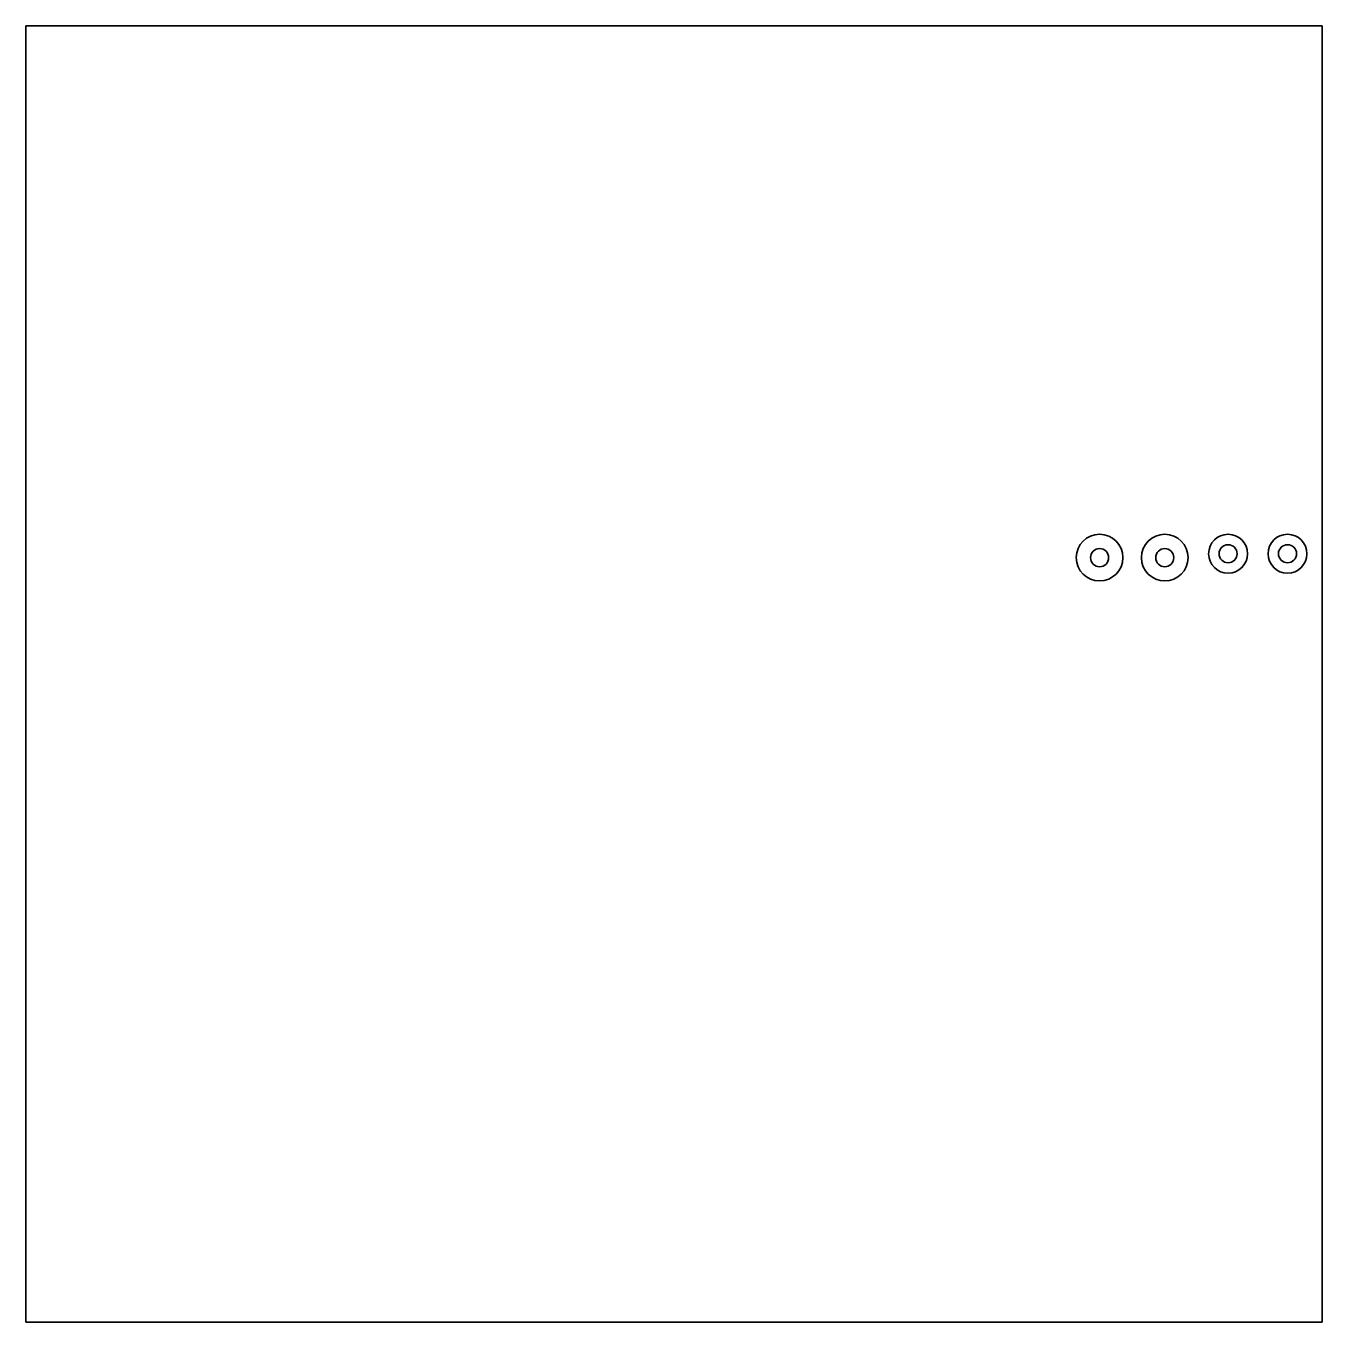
# Model space of a CAD drawing. Header units: millimetres. Extents: x -695 to -195, y -8 to 492.
import ezdxf

# ---------------------------------------------------------------- set-up
doc = ezdxf.new("R2010")
doc.units = ezdxf.units.MM
doc.header["$MEASUREMENT"] = 0
doc.layers.add('_U+5716_U+5C64 1', color=7, linetype='Continuous')

# ---------------------------------------------------------------- blocks, each defined once
blk = doc.blocks.new('block 2')
at = {"layer": '_U+5716_U+5C64 1', "color": 250, "lineweight": 35, "true_color": 0x221814}
blk.add_lwpolyline([(-694.76, 492.24), (-694.76, -7.76), (-194.76, -7.76), (-194.76, 492.24), (-694.76, 492.24)], dxfattribs=at)
for points in [[(-280.59, 278.13), (-285.56, 278.13), (-289.59, 282.16), (-289.59, 287.13), (-289.59, 292.11), (-285.56, 296.13), (-280.59, 296.13), (-275.62, 296.13), (-271.59, 292.11), (-271.59, 287.13), (-271.59, 282.16), (-275.62, 278.13), (-280.59, 278.13)], [(-255.45, 278.13), (-260.42, 278.13), (-264.45, 282.16), (-264.45, 287.13), (-264.45, 292.11), (-260.42, 296.13), (-255.45, 296.13), (-250.48, 296.13), (-246.45, 292.11), (-246.45, 287.13), (-246.45, 282.16), (-250.48, 278.13), (-255.45, 278.13)], [(-231.02, 281.13), (-235.16, 281.13), (-238.52, 284.49), (-238.52, 288.63), (-238.52, 292.78), (-235.16, 296.13), (-231.02, 296.13), (-226.87, 296.13), (-223.52, 292.78), (-223.52, 288.63), (-223.52, 284.49), (-226.87, 281.13), (-231.02, 281.13)], [(-208.09, 281.13), (-212.23, 281.13), (-215.59, 284.49), (-215.59, 288.63), (-215.59, 292.78), (-212.23, 296.13), (-208.09, 296.13), (-203.94, 296.13), (-200.59, 292.78), (-200.59, 288.63), (-200.59, 284.49), (-203.94, 281.13), (-208.09, 281.13)], [(-280.59, 290.63), (-282.52, 290.63), (-284.09, 289.07), (-284.09, 287.13), (-284.09, 285.2), (-282.52, 283.63), (-280.59, 283.63), (-278.65, 283.63), (-277.09, 285.2), (-277.09, 287.13), (-277.09, 289.07), (-278.65, 290.63), (-280.59, 290.63)], [(-255.45, 290.63), (-257.38, 290.63), (-258.95, 289.07), (-258.95, 287.13), (-258.95, 285.2), (-257.38, 283.63), (-255.45, 283.63), (-253.52, 283.63), (-251.95, 285.2), (-251.95, 287.13), (-251.95, 289.07), (-253.52, 290.63), (-255.45, 290.63)], [(-231.02, 292.13), (-232.95, 292.13), (-234.52, 290.57), (-234.52, 288.63), (-234.52, 286.7), (-232.95, 285.13), (-231.02, 285.13), (-229.08, 285.13), (-227.52, 286.7), (-227.52, 288.63), (-227.52, 290.57), (-229.08, 292.13), (-231.02, 292.13)], [(-208.09, 292.13), (-210.02, 292.13), (-211.59, 290.57), (-211.59, 288.63), (-211.59, 286.7), (-210.02, 285.13), (-208.09, 285.13), (-206.15, 285.13), (-204.59, 286.7), (-204.59, 288.63), (-204.59, 290.57), (-206.15, 292.13), (-208.09, 292.13)]]:
    blk.add_open_spline(points, degree=3, knots=[0, 0, 0, 0, 1, 1, 1, 2, 2, 2, 3, 3, 3, 4, 4, 4, 4], dxfattribs=at)

msp = doc.modelspace()

# ---------------------------------------------------------------- block references
at = {"layer": '_U+5716_U+5C64 1'}
msp.add_blockref('block 2', (0, 0), dxfattribs=at)

doc.saveas('drawing.dxf')
